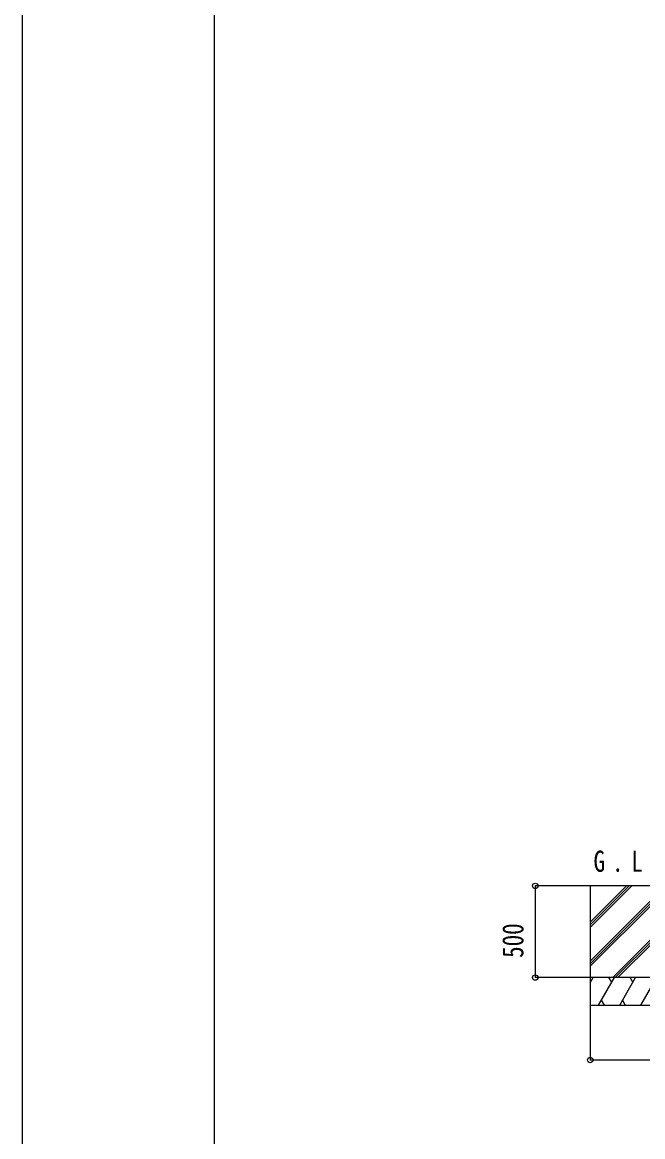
# Model space of a CAD drawing. Units: millimetres, scale not verified. Extents: x -14718 to 14718, y -10397 to 10401.
# Drawn here: x -14718 to -11331, y -6080 to 2 of the extents above; entities that cross this region are included whole.
import ezdxf
from ezdxf.enums import TextEntityAlignment as Align

# ---------------------------------------------------------------- set-up
doc = ezdxf.new("R2010")
doc.units = ezdxf.units.MM
doc.header["$LTSCALE"] = 50
for name, color, linetype in [('0-2_USER1', 3, 'Continuous'), ('0-5_YKK_A1', 4, 'Continuous'), ('0-6_YKK_D', 6, 'Continuous'), ('0-7_YKK_ZWAK', 7, 'Continuous')]:
    doc.layers.add(name, color=color, linetype=linetype)
doc.styles.add('ＭＳ ゴシック', font='')
doc.styles.get('ＭＳ ゴシック').set_extended_font_data('MS Gothic')

msp = doc.modelspace()

# ---------------------------------------------------------------- linework, layer by layer
at = {"layer": '0-5_YKK_A1'}
for p, q in [((-11267.43, -4711.6), (-11717.43, -4711.6)), ((-11617.43, -4711.6), (-11617.43, -5361.6)), ((-11617.43, -4938.23), (-11390.8, -4711.6)), ((-11617.43, -4909.95), (-11419.08, -4711.6)), ((-11617.43, -4924.09), (-11405, -4711.66)), ((-11617.43, -5122.08), (-11267.43, -4772.08)), ((-11617.43, -5136.22), (-11267.43, -4786.22)), ((-11617.43, -5150.36), (-11267.43, -4800.36)), ((-11494.82, -5211.6), (-11267.43, -4984.21)), ((-11480.68, -5211.6), (-11267.43, -4998.35)), ((-11466.54, -5211.6), (-11267.43, -5012.49)), ((-10817.43, -5211.6), (-11617.43, -5211.6)), ((-11617.43, -5240.54), (-11600.72, -5211.6)), ((-10817.43, -5211.6), (-11617.43, -5211.6)), ((-11571.85, -5361.6), (-11485.25, -5211.6)), ((-11500.25, -5237.58), (-11515.25, -5211.6)), ((-11456.38, -5361.6), (-11369.78, -5211.6)), ((-11384.78, -5237.58), (-11399.78, -5211.6)), ((-11340.91, -5361.6), (-11254.31, -5211.6)), ((-11615.72, -5237.58), (-11617.43, -5234.62)), ((-11556.86, -5335.62), (-11541.86, -5361.6)), ((-11441.39, -5335.62), (-11426.39, -5361.6)), ((-11617.43, -5361.6), (-10817.43, -5361.6))]:
    msp.add_line(p, q, dxfattribs=at)
at = {"layer": '0-6_YKK_D'}
for p, q in [((-11718.43, -4711.6), (-11918.43, -4711.6)), ((-11917.43, -4711.6), (-11917.43, -5211.6)), ((-11618.43, -5211.6), (-11918.43, -5211.6)), ((-11617.43, -5362.6), (-11617.43, -5662.6)), ((-11617.43, -5661.6), (-10817.43, -5661.6))]:
    msp.add_line(p, q, dxfattribs=at)
for centre in [(-11917.43, -4711.6), (-11917.43, -5211.6), (-11617.43, -5661.6)]:
    msp.add_circle(centre, 14.88, dxfattribs=at)
at = {"layer": '0-7_YKK_ZWAK'}
msp.add_line((-13667.43, -8831.6), (-13667.43, 9718.4), dxfattribs=at)
msp.add_lwpolyline([(-14717.5, -10389.1), (14717.5, -10389.1), (14717.5, 10400.9), (-14717.5, 10400.9)], close=True, dxfattribs=at)

# ---------------------------------------------------------------- texts
at = {"layer": '0-2_USER1', "style": 'ＭＳ ゴシック', "width": 0.8}
for s, p in [('G', (-11599.5, -4669.1)), ('L', (-11392.63, -4669.1)), ('.', (-11498.7, -4669.1))]:
    msp.add_text(s, height=115.5, dxfattribs=at).set_placement(p, align=Align.BOTTOM_LEFT)
at = {"layer": '0-6_YKK_D', "style": 'ＭＳ ゴシック', "width": 0.8}
msp.add_text('500', height=115.5, rotation=90, dxfattribs=at).set_placement((-11947.43, -5104.4), align=Align.BOTTOM_LEFT)

doc.saveas('drawing.dxf')
